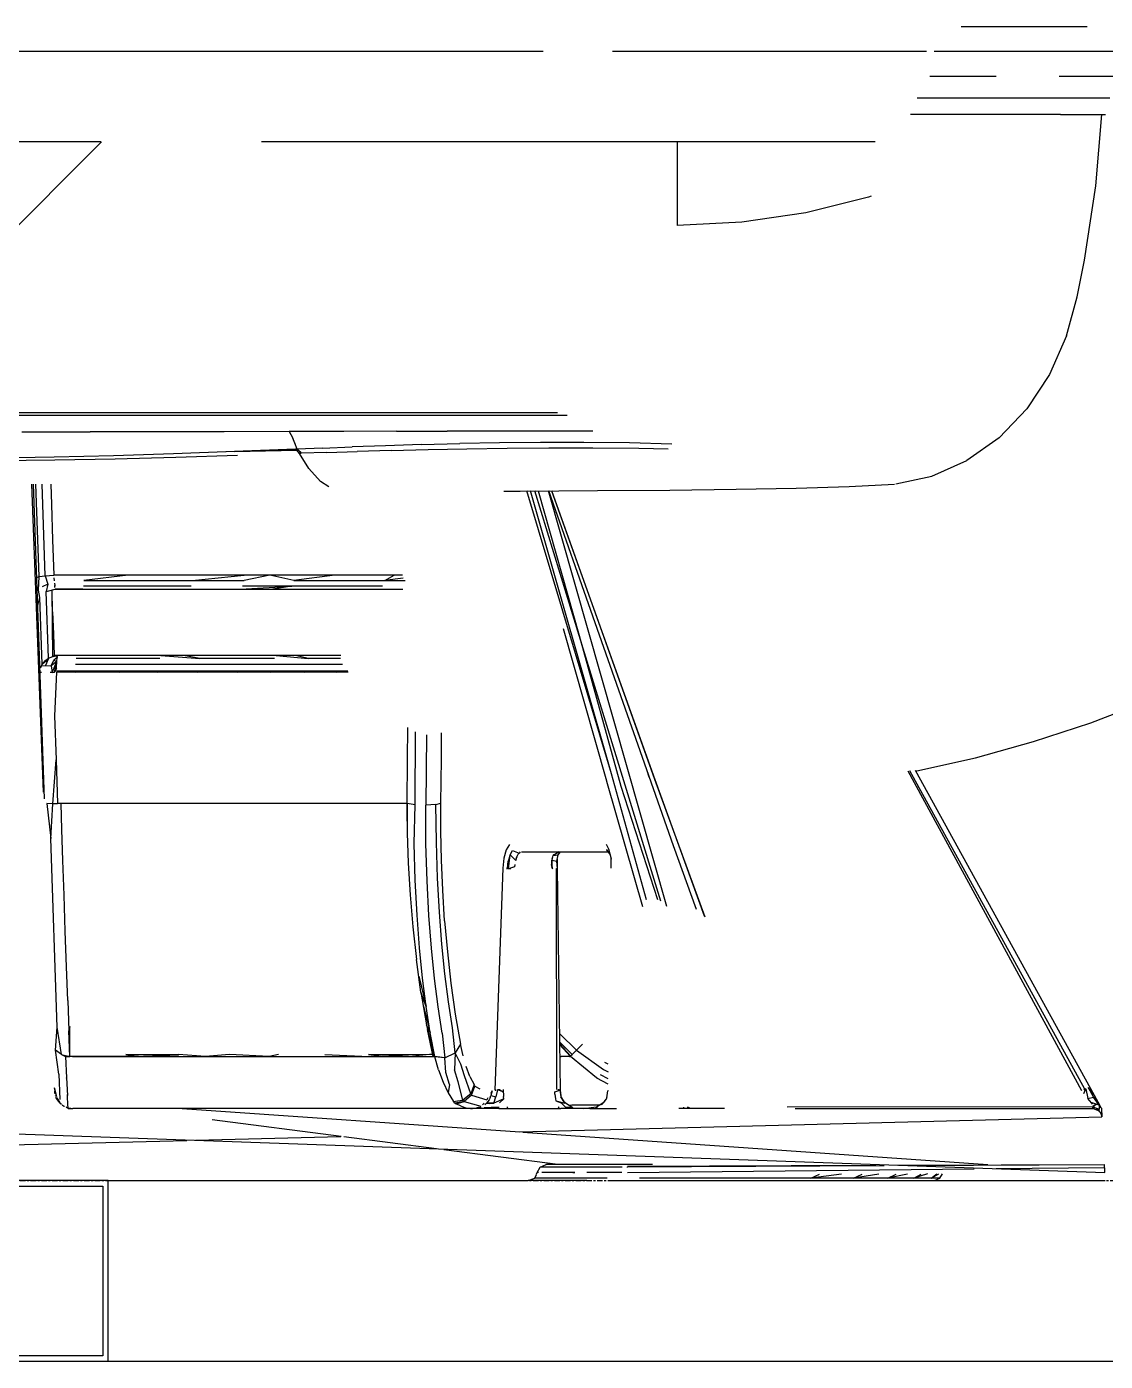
# Model space of a CAD drawing. Header units: millimetres. Extents: x -57554 to 16546, y 2142 to 98430.
# Drawn here: x -16592 to -15994, y 74192 to 74931 of the extents above; entities that cross this region are included whole.
import ezdxf

# ---------------------------------------------------------------- set-up
doc = ezdxf.new("R2010")
doc.units = ezdxf.units.MM
doc.linetypes.add('DXK_LINE_DOT3', pattern=[5.9187, 2.979, -0.9799, 0.9799, -0.9799])

msp = doc.modelspace()

# ---------------------------------------------------------------- linework, layer by layer
at = {"color": 2, "linetype": 'Continuous'}
for p, q in [((-16004.35, 74931.25), (-16074.17, 74931.25)), ((-16305.56, 74917.5), (-16696.47, 74917.5)), ((-16093.3, 74917.5), (-16267.14, 74917.5)), ((-15976.59, 74917.5), (-16088.97, 74917.5)), ((-16054.79, 74903.75), (-16091.47, 74903.75)), ((-15978.5, 74903.75), (-16019.83, 74903.75)), ((-16095.56, 74891.7), (-16098.39, 74891.7)), ((-16069.13, 74891.69), (-16095.56, 74891.7)), ((-16029.7, 74891.69), (-16069.13, 74891.69)), ((-16016.69, 74891.7), (-16029.7, 74891.69)), ((-16003.93, 74891.7), (-16016.69, 74891.7)), ((-15991.69, 74891.68), (-16003.93, 74891.7)), ((-16097.59, 74882.61), (-16102.21, 74882.61)), ((-16071.27, 74882.61), (-16097.59, 74882.61)), ((-16045.03, 74882.62), (-16071.27, 74882.61)), ((-16032, 74882.62), (-16045.03, 74882.62)), ((-16019.04, 74882.62), (-16032, 74882.62)), ((-16019.04, 74882.62), (-16006.34, 74882.63)), ((-16006.34, 74882.63), (-15994.17, 74882.62)), ((-15999.57, 74843.24), (-15996.25, 74882.62)), ((-16550.53, 74867.5), (-17036.69, 74867.5)), ((-16550.11, 74867.5), (-16695.25, 74722.37)), ((-16121.75, 74867.5), (-16461.56, 74867.5)), ((-16231.37, 74867.5), (-16231.37, 74821.24)), ((-16005.86, 74802.03), (-15999.57, 74843.24)), ((-16125.42, 74836.96), (-16160.16, 74828.26)), ((-16123.87, 74837.51), (-16125.42, 74836.96)), ((-16160.16, 74828.26), (-16195.59, 74823)), ((-16195.59, 74823), (-16231.37, 74821.24)), ((-16009.94, 74781.68), (-16005.86, 74802.03)), ((-16015.72, 74760.11), (-16009.94, 74781.68)), ((-16015.72, 74760.11), (-16025.1, 74738.66)), ((-16025.1, 74738.66), (-16037.73, 74719.72)), ((-16297.61, 74717.5), (-17016.09, 74717.5)), ((-16037.73, 74719.72), (-16053.14, 74703.7)), ((-16292.22, 74716.03), (-17019.62, 74716.03)), ((-16594.35, 74706.98), (-16556.51, 74706.98)), ((-16519.07, 74707), (-16556.51, 74706.98)), ((-16482.22, 74707.04), (-16519.07, 74707)), ((-16446.16, 74707.11), (-16482.22, 74707.04)), ((-16415.92, 74707.2), (-16446.16, 74707.11)), ((-16446.16, 74707.11), (-16445.27, 74705.56)), ((-16445.27, 74705.56), (-16444.24, 74703.43)), ((-16444.24, 74703.43), (-16444.27, 74703.51)), ((-16443.06, 74700.73), (-16444.24, 74703.43)), ((-16386.77, 74707.28), (-16415.92, 74707.2)), ((-16386.77, 74707.28), (-16358.82, 74707.35)), ((-16332.17, 74707.39), (-16358.82, 74707.35)), ((-16307.02, 74707.4), (-16332.17, 74707.39)), ((-16283.54, 74707.38), (-16307.02, 74707.4)), ((-16278, 74707.37), (-16283.54, 74707.38)), ((-16053.14, 74703.7), (-16070.87, 74691.16)), ((-16510.2, 74694.83), (-16543.41, 74693.75)), ((-16476.57, 74696.09), (-16510.2, 74694.83)), ((-16442.01, 74696.79), (-16480.72, 74695.92)), ((-16442.77, 74697.41), (-16476.57, 74696.09)), ((-16476.57, 74696.09), (-16442.01, 74696.79)), ((-16442.95, 74700.45), (-16443.06, 74700.73)), ((-16441.75, 74697.45), (-16443.05, 74700.69)), ((-16442.01, 74696.79), (-16442.77, 74697.41)), ((-16442.08, 74697.44), (-16441.75, 74697.45)), ((-16442.08, 74697.44), (-16441.75, 74697.45)), ((-16441.28, 74696), (-16442.01, 74696.79)), ((-16427.82, 74698.02), (-16441.75, 74697.45)), ((-16441.75, 74697.45), (-16441.02, 74696.82)), ((-16440.56, 74695.07), (-16441.28, 74696)), ((-16441.02, 74696.82), (-16440.29, 74696.04)), ((-16440.56, 74695.07), (-16440.24, 74695.08)), ((-16435.25, 74686.64), (-16440.56, 74695.07)), ((-16439.59, 74695.1), (-16440.29, 74696.04)), ((-16440.29, 74696.04), (-16439.59, 74695.1)), ((-16440.24, 74695.08), (-16439.92, 74695.09)), ((-16439.92, 74695.09), (-16439.59, 74695.1)), ((-16425.34, 74695.58), (-16439.59, 74695.1)), ((-16427.82, 74698.02), (-16411.37, 74698.65)), ((-16425.34, 74695.58), (-16408.58, 74696.11)), ((-16392.88, 74699.29), (-16411.37, 74698.65)), ((-16389.74, 74696.65), (-16408.58, 74696.11)), ((-16372.85, 74699.91), (-16392.88, 74699.29)), ((-16389.74, 74696.65), (-16369.32, 74697.18)), ((-16372.85, 74699.91), (-16351.71, 74700.45)), ((-16369.32, 74697.18), (-16347.78, 74697.65)), ((-16329.81, 74700.86), (-16351.71, 74700.45)), ((-16347.78, 74697.65), (-16325.5, 74698.01)), ((-16307.04, 74701.1), (-16329.81, 74700.86)), ((-16325.5, 74698.01), (-16302.39, 74698.21)), ((-16283.05, 74701.1), (-16307.04, 74701.1)), ((-16302.39, 74698.21), (-16278.11, 74698.2)), ((-16257.7, 74700.81), (-16283.05, 74701.1)), ((-16278.11, 74698.2), (-16252.55, 74697.94)), ((-16234.36, 74700.22), (-16257.7, 74700.81)), ((-16252.55, 74697.94), (-16236.37, 74697.6)), ((-16576.37, 74692.92), (-16609.31, 74692.36)), ((-16609.12, 74691.05), (-16575.92, 74691.48)), ((-16543.41, 74693.75), (-16576.37, 74692.92)), ((-16575.92, 74691.48), (-16542.63, 74692.13)), ((-16542.63, 74692.13), (-16509.03, 74692.99)), ((-16509.03, 74692.99), (-16474.91, 74694)), ((-16090.32, 74682.52), (-16070.87, 74691.16)), ((-16428.86, 74679.55), (-16435.25, 74686.64)), ((-16110.36, 74678.2), (-16090.32, 74682.52)), ((-16582.34, 74507.57), (-16588.8, 74677.93)), ((-16581.68, 74503.81), (-16587.76, 74677.94)), ((-16584.73, 74626.92), (-16586.5, 74677.94)), ((-16581.33, 74627.37), (-16583.06, 74677.95)), ((-16578.29, 74677.96), (-16577.91, 74666.82)), ((-16424.25, 74676.56), (-16428.86, 74679.55)), ((-16327.42, 74674.19), (-16318.22, 74674.23)), ((-16318.22, 74674.23), (-16275.44, 74674.45)), ((-16267.66, 74517.61), (-16314.58, 74674.25)), ((-16267.66, 74517.61), (-16312.53, 74674.26)), ((-16285.59, 74594.27), (-16310.18, 74674.27)), ((-16308.3, 74674.28), (-16285.59, 74594.27)), ((-16237, 74444.18), (-16302.66, 74674.31)), ((-16276.85, 74601.24), (-16302.37, 74674.31)), ((-16300.92, 74674.32), (-16243.74, 74514.56)), ((-16243.74, 74514.56), (-16300.8, 74674.32)), ((-16275.44, 74674.45), (-16235.48, 74674.75)), ((-16235.48, 74674.75), (-16198.7, 74675.19)), ((-16198.7, 74675.19), (-16165.46, 74675.85)), ((-16165.46, 74675.85), (-16136.06, 74676.8)), ((-16136.06, 74676.8), (-16110.97, 74678.09)), ((-16577.91, 74666.82), (-16577.25, 74647.24)), ((-16577.25, 74647.24), (-16576.59, 74627.67)), ((-16585.96, 74626.44), (-16584.73, 74626.92)), ((-16585.12, 74619.29), (-16584.73, 74626.92)), ((-16584.73, 74626.92), (-16581.33, 74627.37)), ((-16579.82, 74622.6), (-16583.08, 74621.23)), ((-16581.33, 74627.37), (-16576.59, 74627.67)), ((-16581.33, 74627.37), (-16579.82, 74622.6)), ((-16579.82, 74622.6), (-16580.7, 74618.56)), ((-16383.44, 74627.67), (-16576.59, 74627.67)), ((-16576.47, 74626.1), (-16576.34, 74624.59)), ((-16576.19, 74623.18), (-16576.05, 74621.91)), ((-16576.05, 74621.91), (-16575.99, 74621.51)), ((-16575.9, 74620.81), (-16576.05, 74621.91)), ((-16575.9, 74620.81), (-16575.99, 74621.51)), ((-16500.56, 74621.49), (-16560.14, 74621.49)), ((-16535.37, 74627.67), (-16559.89, 74624.73)), ((-16559.89, 74624.73), (-16471.15, 74624.73)), ((-16499.89, 74624.73), (-16471.11, 74627.67)), ((-16473.12, 74619.9), (-16444.67, 74621.49)), ((-16394.6, 74621.49), (-16472.02, 74621.49)), ((-16456.85, 74627.67), (-16471.15, 74624.73)), ((-16443.61, 74624.73), (-16456.85, 74627.67)), ((-16444.67, 74621.49), (-16455.26, 74619.9)), ((-16420.91, 74627.67), (-16443.61, 74624.73)), ((-16443.61, 74624.73), (-16382.07, 74624.73)), ((-16393.19, 74624.73), (-16388.06, 74627.67)), ((-16383.04, 74626.06), (-16393.19, 74624.73)), ((-16585.41, 74610.89), (-16584.23, 74615.26)), ((-16584.23, 74615.26), (-16585.12, 74619.29)), ((-16582.96, 74578.43), (-16584.23, 74615.26)), ((-16580.7, 74618.56), (-16579.37, 74618.92)), ((-16579.47, 74581.72), (-16580.7, 74618.56)), ((-16579.37, 74618.92), (-16575.75, 74619.9)), ((-16577.13, 74582.69), (-16577.54, 74619.42)), ((-16577.19, 74607.37), (-16577.53, 74619.42)), ((-16560.47, 74619.9), (-16575.75, 74619.9)), ((-16575.75, 74619.9), (-16383.32, 74619.9)), ((-16577.13, 74582.69), (-16577.19, 74607.37)), ((-16577.19, 74607.37), (-16576.8, 74595.13)), ((-16248.24, 74519.97), (-16276.85, 74601.24)), ((-16576.8, 74595.13), (-16576.43, 74583.1)), ((-16270.64, 74514.96), (-16294.3, 74597.91)), ((-16240.38, 74447.16), (-16285.59, 74594.27)), ((-16285.59, 74594.27), (-16262.47, 74510.94)), ((-16583.87, 74576.32), (-16582.96, 74578.43)), ((-16583.5, 74577.2), (-16583.87, 74576.32)), ((-16583.13, 74577.51), (-16582.96, 74578.43)), ((-16583.13, 74577.51), (-16581.08, 74577.71)), ((-16581.46, 74580.27), (-16582.96, 74578.43)), ((-16582.64, 74578.83), (-16579.59, 74581.08)), ((-16581.5, 74580.24), (-16581.46, 74580.27)), ((-16581.46, 74580.27), (-16579.47, 74581.72)), ((-16579.59, 74581.08), (-16581.46, 74580.27)), ((-16579.59, 74581.08), (-16581.08, 74577.71)), ((-16581.08, 74577.71), (-16577.96, 74577.41)), ((-16579.47, 74581.72), (-16577.13, 74582.69)), ((-16577.96, 74577.41), (-16576.59, 74580.52)), ((-16574.88, 74579.87), (-16577.96, 74577.41)), ((-16577.96, 74577.41), (-16577.43, 74573.86)), ((-16577.43, 74573.86), (-16574.88, 74579.87)), ((-16577.13, 74582.69), (-16576.43, 74583.1)), ((-16577.13, 74582.69), (-16575.29, 74582.98)), ((-16574.71, 74582.04), (-16576.59, 74580.52)), ((-16576.59, 74580.52), (-16574.88, 74579.87)), ((-16417.56, 74583.1), (-16576.43, 74583.1)), ((-16576.24, 74573.88), (-16574.88, 74579.87)), ((-16576.24, 74573.88), (-16574.92, 74579.21)), ((-16576.24, 74573.88), (-16574.98, 74577.53)), ((-16574.58, 74583.1), (-16575.29, 74582.98)), ((-16575.01, 74576), (-16574.98, 74577.53)), ((-16574.98, 74577.53), (-16574.92, 74579.21)), ((-16574.92, 74579.21), (-16574.88, 74579.87)), ((-16574.92, 74579.21), (-16574.88, 74579.87)), ((-16574.88, 74579.87), (-16574.71, 74582.04)), ((-16574.71, 74582.04), (-16574.58, 74583.1)), ((-16574.65, 74582.52), (-16574.71, 74582.04)), ((-16574.65, 74582.52), (-16574.62, 74582.76)), ((-16574.62, 74582.76), (-16574.58, 74583.1)), ((-16416.78, 74578.27), (-16564.49, 74578.27)), ((-16517.79, 74581.51), (-16564.2, 74581.51)), ((-16517.32, 74583.1), (-16495.61, 74581.51)), ((-16495.61, 74581.51), (-16504.67, 74583.1)), ((-16454.37, 74581.51), (-16495.61, 74581.51)), ((-16453.51, 74583.1), (-16435.7, 74581.51)), ((-16435.7, 74581.51), (-16442.65, 74583.1)), ((-16417.83, 74581.51), (-16435.7, 74581.51)), ((-16583.82, 74573.98), (-16583.45, 74573.93)), ((-16583.82, 74573.98), (-16583.52, 74573.94)), ((-16583.52, 74573.94), (-16583.45, 74573.93)), ((-16577.43, 74573.86), (-16578.56, 74573.84)), ((-16577.43, 74573.86), (-16576.24, 74573.88)), ((-16575.01, 74576), (-16576.24, 74573.88)), ((-16575.02, 74573.92), (-16576.08, 74549.7)), ((-16575.02, 74574.44), (-16564.67, 74573.92)), ((-16413.77, 74574.44), (-16575.02, 74574.44)), ((-16413.48, 74573.92), (-16575.02, 74573.92)), ((-16564.67, 74573.92), (-16541.4, 74574.44)), ((-16541.4, 74574.44), (-16518.92, 74573.92)), ((-16541.4, 74574.44), (-16540.17, 74573.92)), ((-16506.54, 74573.92), (-16518.74, 74574.44)), ((-16496.83, 74574.44), (-16506.54, 74573.92)), ((-16497.06, 74573.92), (-16475.87, 74574.44)), ((-16475.87, 74574.44), (-16456.42, 74573.92)), ((-16475.87, 74574.44), (-16474.84, 74573.92)), ((-16445.78, 74573.92), (-16456.08, 74574.44)), ((-16437.64, 74574.44), (-16445.78, 74573.92)), ((-16438, 74573.92), (-16420.73, 74574.44)), ((-16420.73, 74574.44), (-16413.79, 74574.19)), ((-16420.73, 74574.44), (-16419.96, 74573.92)), ((-16002.28, 74545.99), (-15971.14, 74558.01)), ((-16576.08, 74549.7), (-16575.32, 74525.48)), ((-16380.65, 74525.66), (-16380.5, 74543.37)), ((-16376.52, 74500.57), (-16376.2, 74540.9)), ((-16361.94, 74525.84), (-16361.78, 74540.35)), ((-16033.98, 74535.52), (-16002.28, 74545.99)), ((-16370.17, 74539.25), (-16370.5, 74500.38)), ((-16066.14, 74526.62), (-16033.98, 74535.52)), ((-16577.14, 74501.11), (-16575.32, 74525.48)), ((-16575.32, 74525.48), (-16574.55, 74501.19)), ((-16380.88, 74501.19), (-16380.65, 74525.66)), ((-16362.22, 74501.36), (-16361.94, 74525.84)), ((-16098.71, 74519.31), (-16066.14, 74526.62)), ((-16248.43, 74447.87), (-16267.66, 74517.61)), ((-16246.8, 74515.9), (-16248.24, 74519.97)), ((-16233.32, 74477.91), (-16248.24, 74519.97)), ((-16007.3, 74342.15), (-16103.43, 74519.18)), ((-16005.64, 74343.05), (-16102.48, 74519.34)), ((-16099.48, 74519.64), (-15998.34, 74336.07)), ((-16099.24, 74519.22), (-16098.71, 74519.31)), ((-16269.86, 74512.23), (-16270.64, 74514.96)), ((-16250.4, 74444.12), (-16269.86, 74512.23)), ((-16262.47, 74510.94), (-16242.31, 74448.2)), ((-16215.88, 74438.37), (-16243.74, 74514.56)), ((-16243.74, 74514.56), (-16216.45, 74439.14)), ((-16577.14, 74501.11), (-16580.4, 74501.17)), ((-16580.4, 74501.17), (-16578.29, 74481.9)), ((-16578.29, 74481.9), (-16577.14, 74501.11)), ((-16572.57, 74501.19), (-16577.14, 74501.11)), ((-16577.14, 74501.11), (-16574.55, 74501.19)), ((-16380.88, 74501.19), (-16574.55, 74501.19)), ((-16572.1, 74486.91), (-16572.57, 74501.19)), ((-16572.57, 74501.19), (-16572.45, 74501.19)), ((-16376.52, 74500.57), (-16380.88, 74501.19)), ((-16380.88, 74501.19), (-16380.79, 74485.08)), ((-16380.87, 74498.12), (-16380.88, 74501.19)), ((-16380.83, 74491.52), (-16380.87, 74498.12)), ((-16377.05, 74479.19), (-16376.52, 74500.57)), ((-16376.88, 74500.62), (-16376.52, 74500.57)), ((-16365.07, 74500.68), (-16370.5, 74500.38)), ((-16370.5, 74500.38), (-16370.35, 74500.39)), ((-16370.46, 74478.94), (-16370.5, 74500.38)), ((-16365.07, 74500.68), (-16362.22, 74501.36)), ((-16364.58, 74479.92), (-16365.07, 74500.68)), ((-16362.24, 74486), (-16362.22, 74501.36)), ((-16574.65, 74377.5), (-16578.29, 74481.9)), ((-16571.53, 74469.68), (-16572.1, 74486.91)), ((-16380.79, 74485.08), (-16380.27, 74468.22)), ((-16361.92, 74469.96), (-16362.24, 74486)), ((-16376.46, 74458.75), (-16377.05, 74479.19)), ((-16369.88, 74458.49), (-16370.46, 74478.94)), ((-16364.01, 74459.99), (-16364.58, 74479.92)), ((-16325.98, 74475.57), (-16327.27, 74470.96)), ((-16324.26, 74478.6), (-16325.98, 74475.57)), ((-16323.83, 74472.92), (-16322.49, 74475.22)), ((-16322.49, 74475.22), (-16318.93, 74473.79)), ((-16319.74, 74472.57), (-16319.35, 74473.25)), ((-16319.35, 74473.25), (-16318.93, 74473.79)), ((-16318.25, 74474.54), (-16318.93, 74473.79)), ((-16318.93, 74473.79), (-16318.5, 74474.18)), ((-16318.5, 74474.18), (-16318.25, 74474.54)), ((-16317.63, 74474.5), (-16269.71, 74474.5)), ((-16296.8, 74474.5), (-16299.97, 74472.57)), ((-16299.97, 74472.57), (-16299.64, 74473.25)), ((-16298.48, 74474.42), (-16297.8, 74474.5)), ((-16297.23, 74472.92), (-16296.13, 74474.5)), ((-16297.23, 74472.92), (-16295.98, 74474.5)), ((-16269.61, 74475.22), (-16270.56, 74475.58)), ((-16270.56, 74475.58), (-16268.47, 74472.92)), ((-16268.94, 74475.55), (-16270.47, 74478.6)), ((-16267.97, 74470.95), (-16268.94, 74475.55)), ((-16220.7, 74442.5), (-16233.32, 74477.91)), ((-16570.88, 74450.55), (-16571.53, 74469.68)), ((-16380.27, 74468.22), (-16379.28, 74450.76)), ((-16361.22, 74453.32), (-16361.92, 74469.96)), ((-16327.27, 74470.96), (-16327.91, 74465.46)), ((-16325.33, 74465.22), (-16323.83, 74472.92)), ((-16325.33, 74465.22), (-16324.86, 74469.43)), ((-16323.83, 74472.92), (-16324.86, 74469.43)), ((-16324.72, 74465.18), (-16323.83, 74472.92)), ((-16321.4, 74466.28), (-16324.72, 74465.18)), ((-16320.76, 74469.8), (-16323.83, 74472.92)), ((-16321.23, 74467.51), (-16321.4, 74466.28)), ((-16320.46, 74470.83), (-16320.76, 74469.8)), ((-16320.46, 74470.83), (-16320.12, 74471.75)), ((-16320.12, 74471.75), (-16320.46, 74470.83)), ((-16320.12, 74471.76), (-16319.74, 74472.57)), ((-16301.01, 74466.29), (-16300.4, 74465.05)), ((-16300.71, 74469.81), (-16300.96, 74467.52)), ((-16300.87, 74468.7), (-16300.96, 74467.52)), ((-16300.4, 74465.05), (-16300.96, 74467.52)), ((-16300.71, 74469.81), (-16300.87, 74468.7)), ((-16300.51, 74470.83), (-16300.71, 74469.81)), ((-16300.4, 74465.05), (-16300.71, 74469.81)), ((-16300.71, 74469.81), (-16297.95, 74469.43)), ((-16300.51, 74470.83), (-16300.27, 74471.75)), ((-16300.51, 74470.83), (-16300.27, 74471.75)), ((-16300.27, 74471.76), (-16299.97, 74472.57)), ((-16299.97, 74472.57), (-16297.23, 74472.92)), ((-16297.95, 74469.43), (-16297.23, 74472.92)), ((-16297.71, 74465.35), (-16297.95, 74469.43)), ((-16297.72, 74465.6), (-16297.72, 74470.51)), ((-16268.47, 74472.92), (-16267.97, 74470.51)), ((-16267.97, 74465.38), (-16267.97, 74470.95)), ((-16375.43, 74439.49), (-16376.46, 74458.75)), ((-16368.84, 74439.23), (-16369.88, 74458.49)), ((-16363, 74441.15), (-16364.01, 74459.99)), ((-16332.13, 74342.54), (-16327.65, 74465.42)), ((-16325.9, 74465.26), (-16325.4, 74465.23)), ((-16325.33, 74465.22), (-16325.9, 74465.26)), ((-16325.4, 74465.23), (-16325.33, 74465.22)), ((-16324.72, 74465.18), (-16325.33, 74465.22)), ((-16324.09, 74465.14), (-16324.72, 74465.18)), ((-16323.44, 74465.11), (-16324.09, 74465.14)), ((-16298.17, 74465.22), (-16297.94, 74465.26)), ((-16298.02, 74342.91), (-16298.17, 74465.22)), ((-16298.14, 74465.23), (-16297.94, 74465.26)), ((-16295.88, 74342.38), (-16297.71, 74465.35)), ((-16360.13, 74436.31), (-16361.22, 74453.32)), ((-16570.18, 74430.57), (-16570.88, 74450.55)), ((-16379.28, 74450.76), (-16377.79, 74432.92)), ((-16374.03, 74421.46), (-16375.43, 74439.49)), ((-16367.44, 74421.2), (-16368.84, 74439.23)), ((-16361.62, 74423.45), (-16363, 74441.15)), ((-16360.13, 74436.31), (-16358.61, 74419.1)), ((-16569.46, 74410.78), (-16570.18, 74430.57)), ((-16377.79, 74432.92), (-16375.78, 74414.86)), ((-16372.33, 74404.62), (-16374.03, 74421.46)), ((-16359.95, 74406.89), (-16361.62, 74423.45)), ((-16373.23, 74396.74), (-16375.78, 74414.86)), ((-16365.74, 74404.35), (-16367.44, 74421.2)), ((-16358.61, 74419.1), (-16356.66, 74401.84)), ((-16568.78, 74392.14), (-16569.46, 74410.78)), ((-16358.01, 74391.44), (-16359.95, 74406.89)), ((-16374.49, 74405.72), (-16370.36, 74388.94)), ((-16370.36, 74388.94), (-16372.33, 74404.62)), ((-16363.77, 74388.67), (-16365.74, 74404.35)), ((-16356.66, 74401.84), (-16354.24, 74384.73)), ((-16568.78, 74392.14), (-16568.15, 74375.43)), ((-16370.36, 74388.94), (-16373.23, 74396.74)), ((-16373.23, 74396.74), (-16370.12, 74378.77)), ((-16372.04, 74389.83), (-16368.16, 74374.39)), ((-16368.16, 74374.39), (-16370.36, 74388.94)), ((-16361.57, 74374.13), (-16363.77, 74388.67)), ((-16355.84, 74377.1), (-16358.01, 74391.44)), ((-16354.24, 74384.73), (-16351.31, 74368.04)), ((-16575.62, 74364.71), (-16574.65, 74377.5)), ((-16572.24, 74362.26), (-16574.65, 74377.5)), ((-16567.76, 74377.79), (-16568.15, 74375.43)), ((-16567.64, 74362.42), (-16567.76, 74377.79)), ((-16370.12, 74378.77), (-16366.41, 74361.26)), ((-16368.16, 74374.39), (-16370.12, 74378.77)), ((-16354.22, 74363.19), (-16355.84, 74377.1)), ((-16567.6, 74361.27), (-16568.15, 74375.43)), ((-16366.41, 74361.26), (-16369.55, 74376.11)), ((-16365.63, 74361.18), (-16369.33, 74375.03)), ((-16365.63, 74361.18), (-16368.16, 74374.39)), ((-16361.57, 74374.13), (-16360.09, 74360.56)), ((-16287.05, 74364.71), (-16296.35, 74373.74)), ((-16572.24, 74362.26), (-16575.62, 74364.71)), ((-16573.77, 74351.52), (-16575.62, 74364.71)), ((-16572.24, 74362.26), (-16570.01, 74361.24)), ((-16572.24, 74362.26), (-16567.6, 74361.27)), ((-16507.41, 74361.26), (-16536.69, 74362.37)), ((-16536.69, 74362.37), (-16507.58, 74362.37)), ((-16536.69, 74362.37), (-16529.58, 74361.26)), ((-16492.61, 74361.26), (-16507.58, 74362.37)), ((-16479.31, 74362.37), (-16492.61, 74361.26)), ((-16457.27, 74361.26), (-16479.31, 74362.37)), ((-16452.18, 74362.37), (-16457.27, 74361.26)), ((-16426.43, 74362.37), (-16401.9, 74361.26)), ((-16379.71, 74361.26), (-16402.32, 74362.37)), ((-16402.32, 74362.37), (-16380.08, 74362.37)), ((-16402.32, 74362.37), (-16393.67, 74361.26)), ((-16380.08, 74362.37), (-16366.66, 74362.43)), ((-16366.66, 74362.43), (-16379.71, 74361.26)), ((-16360.09, 74360.56), (-16354.22, 74363.19)), ((-16354.22, 74363.19), (-16354.64, 74353.84)), ((-16351.31, 74368.04), (-16354.22, 74363.19)), ((-16354.22, 74363.19), (-16353.79, 74363.91)), ((-16351.09, 74357.01), (-16354.22, 74363.19)), ((-16349.92, 74361.68), (-16351.31, 74368.04)), ((-16296.28, 74369.11), (-16289.58, 74362.26)), ((-16289.58, 74362.26), (-16296.27, 74369.01)), ((-16296.26, 74367.98), (-16290.37, 74361.53)), ((-16290.56, 74361.33), (-16296.26, 74367.69)), ((-16290.37, 74361.53), (-16289.58, 74362.26)), ((-16289.58, 74362.26), (-16290.2, 74361.54)), ((-16289.58, 74362.26), (-16287.05, 74364.71)), ((-16283.73, 74368.04), (-16287.05, 74364.71)), ((-16287.05, 74364.71), (-16272.1, 74354.05)), ((-16570.01, 74361.24), (-16567.6, 74361.27)), ((-16529.58, 74361.26), (-16570.01, 74361.24)), ((-16570.01, 74361.24), (-16569.51, 74349.44)), ((-16536.54, 74361.26), (-16567.6, 74361.26)), ((-16566.29, 74361.27), (-16529.58, 74361.26)), ((-16529.58, 74361.26), (-16366.41, 74361.26)), ((-16366.41, 74361.26), (-16365.63, 74361.18)), ((-16365.64, 74360.96), (-16366.41, 74361.26)), ((-16360.09, 74360.56), (-16365.64, 74360.96)), ((-16363.48, 74353.79), (-16365.64, 74360.96)), ((-16360.09, 74360.56), (-16365.63, 74361.18)), ((-16360.09, 74360.56), (-16359.28, 74360.92)), ((-16359.46, 74352.42), (-16360.09, 74360.56)), ((-16349.19, 74350.56), (-16351.09, 74357.01)), ((-16346.19, 74350.14), (-16348.23, 74355.64)), ((-16296.16, 74361.27), (-16295.56, 74361.27)), ((-16296.16, 74361.26), (-16295.53, 74361.26)), ((-16295.56, 74361.27), (-16290.56, 74361.33)), ((-16290.72, 74361.26), (-16295.53, 74361.26)), ((-16290.92, 74361.26), (-16290.72, 74361.26)), ((-16290.72, 74361.26), (-16290.56, 74361.33)), ((-16290.47, 74361.24), (-16290.72, 74361.26)), ((-16290.56, 74361.33), (-16290.36, 74361.52)), ((-16290.2, 74361.54), (-16290.47, 74361.24)), ((-16276.07, 74349.49), (-16290.47, 74361.24)), ((-16269.6, 74356.92), (-16271.4, 74357.89)), ((-16573.77, 74351.52), (-16573.27, 74337.35)), ((-16569.49, 74349.16), (-16569.51, 74349.44)), ((-16569.51, 74349.44), (-16569.03, 74339.71)), ((-16363.48, 74353.79), (-16360.97, 74347.06)), ((-16357.48, 74345.69), (-16359.46, 74352.42)), ((-16352.69, 74347.21), (-16354.64, 74353.84)), ((-16345.66, 74340.49), (-16349.19, 74350.56)), ((-16346.19, 74350.14), (-16343.75, 74345.63)), ((-16275.46, 74349.17), (-16276.07, 74349.49)), ((-16276.07, 74349.49), (-16269.75, 74346.14)), ((-16273.94, 74351.33), (-16269.71, 74349.11)), ((-16272.1, 74354.05), (-16269.65, 74352.75)), ((-16574.94, 74338.89), (-16576.09, 74343.89)), ((-16574.95, 74338.91), (-16576.09, 74343.76)), ((-16575.9, 74340.88), (-16576.03, 74342.15)), ((-16575.81, 74340.48), (-16575.86, 74340.68)), ((-16569.03, 74339.71), (-16569.05, 74340.1)), ((-16360.97, 74347.06), (-16358.15, 74341.08)), ((-16357.48, 74345.69), (-16358.15, 74341.08)), ((-16358.15, 74341.08), (-16355.15, 74336.4)), ((-16350.02, 74337.05), (-16352.69, 74347.21)), ((-16345.66, 74340.49), (-16350.02, 74337.05)), ((-16343.75, 74345.63), (-16345.66, 74340.49)), ((-16345.24, 74339.82), (-16345.66, 74340.49)), ((-16345.24, 74339.82), (-16343.32, 74344.81)), ((-16343.64, 74345.35), (-16343.75, 74345.63)), ((-16343.32, 74344.81), (-16343.5, 74345.08)), ((-16343.32, 74344.81), (-16340.7, 74343.33)), ((-16333.9, 74342.22), (-16334.56, 74339.63)), ((-16334.29, 74340.88), (-16333.9, 74342.22)), ((-16331.55, 74342.62), (-16332.13, 74342.54)), ((-16332.13, 74342.54), (-16331.55, 74342.62)), ((-16330.93, 74342.7), (-16331.85, 74338.83)), ((-16330.29, 74342.78), (-16330.93, 74342.7)), ((-16327.69, 74341.67), (-16330.93, 74342.7)), ((-16329.63, 74342.85), (-16330.29, 74342.78)), ((-16329.63, 74342.85), (-16327.69, 74341.67)), ((-16327.7, 74343.02), (-16327.69, 74341.67)), ((-16327.69, 74341.67), (-16327.62, 74340.33)), ((-16327.62, 74340.33), (-16327.49, 74339.04)), ((-16299.17, 74341.67), (-16296.35, 74342.62)), ((-16299.1, 74340.33), (-16299.17, 74341.67)), ((-16299.1, 74340.33), (-16298.97, 74339.04)), ((-16297.05, 74342.78), (-16297.51, 74342.85)), ((-16296.67, 74342.7), (-16297.05, 74342.78)), ((-16296.35, 74342.62), (-16296.67, 74342.7)), ((-16296.35, 74342.62), (-16296.11, 74342.54)), ((-16296.11, 74342.54), (-16296.35, 74342.62)), ((-16296.35, 74342.62), (-16295.71, 74338.83)), ((-16295.36, 74338.43), (-16295.95, 74342.46)), ((-16295.95, 74342.46), (-16295.88, 74342.38)), ((-16295.91, 74342.14), (-16295.88, 74342.38)), ((-16270.34, 74338.4), (-16269.79, 74342.13)), ((-16269.52, 74342.15), (-16269.81, 74342.38)), ((-16269.81, 74342.38), (-16269.8, 74342.3)), ((-16269.8, 74342.3), (-16269.7, 74342.22)), ((-16269.7, 74342.22), (-16269.52, 74342.15)), ((-16005.64, 74343.05), (-16006.18, 74342.76)), ((-16006.12, 74340.72), (-16005.13, 74343.32)), ((-16005.13, 74343.32), (-16005.64, 74343.05)), ((-16005.13, 74343.32), (-16003.92, 74338.06)), ((-16000.47, 74339.94), (-16003.85, 74343.98)), ((-16003.85, 74343.98), (-16000.76, 74338.79)), ((-16575.5, 74339.32), (-16575.62, 74339.63)), ((-16575.17, 74338.43), (-16575.36, 74338.94)), ((-16574.58, 74337.3), (-16575.17, 74338.43)), ((-16573.08, 74335.49), (-16574.64, 74338.33)), ((-16573.84, 74336.25), (-16574.58, 74337.3)), ((-16572.98, 74335.31), (-16574.39, 74337.48)), ((-16572.98, 74335.31), (-16573.84, 74336.25)), ((-16572.98, 74335.31), (-16572.38, 74334.79)), ((-16572.01, 74334.48), (-16570.94, 74333.78)), ((-16570.68, 74333.66), (-16570.5, 74333.57)), ((-16568.65, 74332.5), (-16569.78, 74333.23)), ((-16569.78, 74333.23), (-16568.57, 74332.82)), ((-16568.73, 74334.09), (-16569.03, 74339.71)), ((-16568.68, 74333.14), (-16568.73, 74334.09)), ((-16568.57, 74332.82), (-16567.31, 74332.58)), ((-16355.49, 74336.36), (-16351.5, 74336.86)), ((-16355.49, 74336.36), (-16353.05, 74336.67)), ((-16355.49, 74336.36), (-16355.18, 74336.06)), ((-16355.18, 74336.06), (-16354.81, 74335.75)), ((-16354.81, 74335.75), (-16354.37, 74335.46)), ((-16349.31, 74336.37), (-16354.37, 74335.46)), ((-16354.37, 74335.46), (-16353.81, 74335.11)), ((-16353.81, 74335.11), (-16349.31, 74336.37)), ((-16351, 74333.65), (-16353.81, 74335.11)), ((-16353.05, 74336.67), (-16350.02, 74337.05)), ((-16351, 74333.65), (-16348.3, 74332.79)), ((-16349.31, 74336.37), (-16350.02, 74337.05)), ((-16345.24, 74339.82), (-16349.31, 74336.37)), ((-16349.31, 74336.37), (-16340.14, 74333.78)), ((-16348.3, 74332.79), (-16345.73, 74332.5)), ((-16345.24, 74339.82), (-16336.72, 74337.3)), ((-16342.36, 74332.82), (-16341.22, 74333.23)), ((-16342.36, 74332.82), (-16342.08, 74332.93)), ((-16342.08, 74332.93), (-16341.22, 74333.23)), ((-16340.04, 74333.23), (-16341.18, 74332.82)), ((-16339.13, 74334.48), (-16338.21, 74335.31)), ((-16339.13, 74334.48), (-16338.59, 74334.97)), ((-16338.59, 74334.97), (-16338.21, 74335.31)), ((-16338.17, 74333.02), (-16334.34, 74333.1)), ((-16337.03, 74335.31), (-16337.95, 74334.48)), ((-16336.22, 74336.25), (-16337.03, 74335.31)), ((-16332.83, 74335.33), (-16337.03, 74335.31)), ((-16337.03, 74335.31), (-16335.51, 74335.16)), ((-16336.16, 74338.43), (-16336.72, 74337.3)), ((-16335.53, 74337.3), (-16336.22, 74336.25)), ((-16336.19, 74338.36), (-16336.16, 74338.43)), ((-16334.98, 74338.43), (-16335.53, 74337.3)), ((-16335.51, 74335.16), (-16332.83, 74335.33)), ((-16334.98, 74338.43), (-16334.56, 74339.63)), ((-16334.56, 74339.63), (-16331.85, 74338.83)), ((-16334.34, 74333.1), (-16329.93, 74333.18)), ((-16332.83, 74335.33), (-16331.85, 74338.83)), ((-16327.3, 74337.8), (-16332.83, 74335.33)), ((-16329.77, 74335.49), (-16327.3, 74337.8)), ((-16327.3, 74337.8), (-16327.49, 74339.04)), ((-16325.63, 74333.31), (-16325.58, 74333.25)), ((-16325.2, 74332.86), (-16325.63, 74333.31)), ((-16325.58, 74333.25), (-16325.2, 74332.86)), ((-16298.97, 74339.04), (-16298.78, 74337.8)), ((-16298.78, 74337.8), (-16298.54, 74336.66)), ((-16298.54, 74336.66), (-16295.57, 74335.49)), ((-16298.54, 74336.66), (-16293.6, 74335.33)), ((-16296.68, 74332.86), (-16297.11, 74333.31)), ((-16297.11, 74333.31), (-16297.06, 74333.25)), ((-16297.06, 74333.25), (-16296.68, 74332.86)), ((-16294.12, 74336.25), (-16295.71, 74338.83)), ((-16295.71, 74338.83), (-16293.6, 74335.33)), ((-16295.35, 74338.4), (-16295.71, 74338.83)), ((-16295.57, 74335.49), (-16293.2, 74333.18)), ((-16294.96, 74337.62), (-16295.37, 74338.43)), ((-16294.96, 74337.62), (-16295.35, 74338.4)), ((-16294.12, 74336.25), (-16294.6, 74336.99)), ((-16294.12, 74336.25), (-16292.68, 74335.16)), ((-16293.6, 74335.33), (-16294.12, 74336.25)), ((-16293.2, 74333.18), (-16290.38, 74333.1)), ((-16292.68, 74335.16), (-16289.07, 74333.02)), ((-16291.13, 74334.24), (-16289.72, 74334.42)), ((-16290.38, 74333.1), (-16289.07, 74333.02)), ((-16289.72, 74334.42), (-16274.26, 74334.42)), ((-16283.26, 74332.5), (-16276.12, 74333.32)), ((-16276.63, 74333.02), (-16273.02, 74335.16)), ((-16275.39, 74333.23), (-16276.53, 74332.82)), ((-16272.38, 74335.31), (-16273.3, 74334.48)), ((-16273.02, 74335.16), (-16271.57, 74336.25)), ((-16271.57, 74336.25), (-16270.73, 74337.62)), ((-16271.57, 74336.25), (-16270.89, 74337.3)), ((-16270.33, 74338.43), (-16270.89, 74337.3)), ((-16227.99, 74333.03), (-16227.52, 74333.02)), ((-16224.51, 74332.82), (-16225.65, 74333.23)), ((-16170.46, 74333.31), (-16001.2, 74333.59)), ((-16003.92, 74338.06), (-16000.76, 74338.79)), ((-16002.94, 74336.88), (-16003.92, 74338.06)), ((-16001.66, 74335.32), (-16002.94, 74336.88)), ((-15999.38, 74334.84), (-16002.07, 74335.82)), ((-16001.3, 74334.89), (-16001.66, 74335.32)), ((-16001.3, 74334.89), (-16001.66, 74335.32)), ((-15999.38, 74334.84), (-16001.2, 74333.59)), ((-16001.11, 74332.5), (-16001.2, 74333.59)), ((-16001.18, 74333.37), (-15999.38, 74334.84)), ((-16001.18, 74333.37), (-15997.71, 74332.07)), ((-15997.76, 74334.19), (-16000.76, 74338.79)), ((-16000.76, 74338.79), (-15997.77, 74334.2)), ((-15997.76, 74334.19), (-15999.38, 74334.84)), ((-15998.34, 74336.07), (-15996.68, 74333.06)), ((-15996.68, 74333.06), (-15997.76, 74334.19)), ((-15996.68, 74333.06), (-15997.76, 74334.19)), ((-15997.76, 74334.19), (-15997.71, 74332.07)), ((-15996.68, 74333.06), (-15996.49, 74332.72)), ((-15996.49, 74332.72), (-15996.4, 74332.55)), ((-16992.01, 74332.5), (-15994.51, 74297)), ((-16567.31, 74332.58), (-16568.65, 74332.5)), ((-16568.65, 74332.5), (-16566.04, 74332.5)), ((-16330.05, 74332.5), (-16566.04, 74332.5)), ((-16505.55, 74332.5), (-16318.57, 74319.51)), ((-16417.34, 74316.98), (-16488.82, 74326.22)), ((-16345.73, 74332.5), (-16344.74, 74332.5)), ((-16330.05, 74332.5), (-16324.28, 74332.5)), ((-16324.28, 74332.5), (-16295.76, 74332.5)), ((-16318.57, 74319.51), (-15996.12, 74327.76)), ((-16278.41, 74332.5), (-16295.76, 74332.5)), ((-16279.8, 74332.5), (-16278.91, 74332.5)), ((-16279.8, 74332.5), (-16278.91, 74332.5)), ((-16278.91, 74332.5), (-16265.03, 74332.5)), ((-16205.13, 74332.5), (-16230.36, 74332.5)), ((-16166.06, 74332.5), (-16001.11, 74332.5)), ((-16001.12, 74332.57), (-16000.48, 74332.46)), ((-16000.48, 74332.46), (-16001.11, 74332.5)), ((-16000.93, 74332.49), (-15997.64, 74331.1)), ((-15998.69, 74331.87), (-15999.26, 74332.14)), ((-15998.16, 74331.53), (-15998.69, 74331.87)), ((-15997.67, 74331.13), (-15998.16, 74331.53)), ((-15997.65, 74331.11), (-15997.71, 74332.07)), ((-15997.24, 74330.66), (-15997.67, 74331.13)), ((-15997.24, 74330.66), (-15997.64, 74331.1)), ((-15996.87, 74330.15), (-15997.24, 74330.66)), ((-15996.22, 74328.48), (-15996.96, 74330.27)), ((-15996.22, 74328.5), (-15996.87, 74330.15)), ((-15996.4, 74332.55), (-15996.37, 74332.5)), ((-15996.37, 74332.5), (-15996.12, 74327.76)), ((-15996.15, 74328.32), (-15996.35, 74329)), ((-15996.19, 74328.39), (-15996.35, 74329)), ((-15996.24, 74329.94), (-15996.19, 74329.12)), ((-15996.19, 74329.12), (-15996.15, 74328.32)), ((-15996.12, 74327.76), (-15996.19, 74328.39)), ((-16316.87, 74319.39), (-16059.29, 74301.5)), ((-17022.38, 74301.5), (-16502.84, 74314.79)), ((-16498, 74314.92), (-16417.7, 74316.97)), ((-16364.64, 74310.17), (-16415.98, 74316.81)), ((-16297.52, 74301.5), (-16360.56, 74309.64)), ((-16310.17, 74293.96), (-16309.28, 74295.99)), ((-16309.25, 74296.07), (-16308.84, 74297)), ((-16308.84, 74297), (-16307.31, 74300.03)), ((-16308.3, 74297), (-16308.84, 74297)), ((-16308.31, 74297), (-16308.84, 74297)), ((-16308.16, 74297), (-16308.31, 74297)), ((-16308.16, 74297), (-16308.3, 74297)), ((-16307.31, 74300.03), (-16303.84, 74301.5)), ((-16261.86, 74300.03), (-16307.31, 74300.03)), ((-16288.09, 74297), (-16306.28, 74297)), ((-16244.94, 74301.5), (-16303.84, 74301.5)), ((-16289.09, 74297), (-16288.09, 74297)), ((-16261.94, 74297), (-16281.43, 74297)), ((-16258.87, 74300.59), (-16122.79, 74301.04)), ((-16258.87, 74300.59), (-16121.31, 74300.99)), ((-16258.87, 74300.21), (-16116.79, 74300.82)), ((-16258.87, 74300.03), (-16258.87, 74300.21)), ((-16258.87, 74299.77), (-16258.87, 74300.21)), ((-16258.87, 74299.77), (-16258.87, 74300.03)), ((-16258.87, 74297), (-16066.81, 74299.01)), ((-16140.41, 74296.07), (-16157.32, 74293.96)), ((-16157.32, 74293.96), (-16152.55, 74296.04)), ((-16119.69, 74296.12), (-16133.79, 74293.96)), ((-16133.79, 74293.96), (-16128.85, 74296.1)), ((-16103.74, 74296.15), (-16114.72, 74293.96)), ((-16114.72, 74293.96), (-16110, 74296.14)), ((-16109.27, 74301.08), (-15994.74, 74301.46)), ((-16107.62, 74301.02), (-15994.74, 74301.35)), ((-16103.53, 74300.88), (-15994.74, 74301.35)), ((-16092.67, 74296.18), (-16100.28, 74293.96)), ((-16100.28, 74293.96), (-16096.22, 74296.17)), ((-16090.62, 74293.96), (-16086.55, 74296.19)), ((-16090.62, 74293.96), (-16087.65, 74296.19)), ((-16085.84, 74293.96), (-16084.37, 74296.19)), ((-16054.67, 74299.14), (-15994.65, 74299.77)), ((-15994.74, 74301.35), (-15994.74, 74301.46)), ((-15994.73, 74301.16), (-15994.74, 74301.35)), ((-15994.71, 74300.91), (-15994.73, 74301.16)), ((-15994.7, 74300.59), (-15994.71, 74300.91)), ((-15994.68, 74300.21), (-15994.7, 74300.59)), ((-15994.65, 74299.77), (-15994.68, 74300.21)), ((-15994.63, 74299.28), (-15994.65, 74299.77)), ((-15994.6, 74298.75), (-15994.63, 74299.28)), ((-15994.57, 74298.19), (-15994.6, 74298.75)), ((-15994.55, 74297.87), (-15994.57, 74298.19)), ((-15994.54, 74297.6), (-15994.57, 74298.19)), ((-15994.53, 74297.48), (-15994.54, 74297.6)), ((-15994.51, 74297), (-15994.54, 74297.6)), ((-16546.37, 74292.5), (-16646.37, 74292.5)), ((-16643.37, 74289.5), (-16549.37, 74289.5)), ((-16549.37, 74289.5), (-16549.37, 74195.5)), ((-16546.37, 74192.5), (-16546.37, 74292.5)), ((-16546.37, 74292.5), (-16313.81, 74292.5)), ((-16313.82, 74292.5), (-16310.17, 74293.96)), ((-16281.32, 74292.5), (-16313.82, 74292.5)), ((-16270.14, 74293.96), (-16310.17, 74293.96)), ((-16267.42, 74292.5), (-15994.29, 74292.5)), ((-16085.84, 74293.96), (-16252.17, 74293.96)), ((-16088.82, 74292.5), (-16085.84, 74293.96)), ((-16646.37, 74192.5), (-16546.37, 74192.5)), ((-16549.37, 74195.5), (-16643.37, 74195.5)), ((-16546.37, 74192.5), (-15896.37, 74192.5))]:
    msp.add_line(p, q, dxfattribs=at)
at = {"color": 1, "linetype": 'DXK_LINE_DOT3'}
msp.add_line((-32096.37, 74292.5), (-10096.37, 74292.5), dxfattribs=at)

doc.saveas('drawing.dxf')
